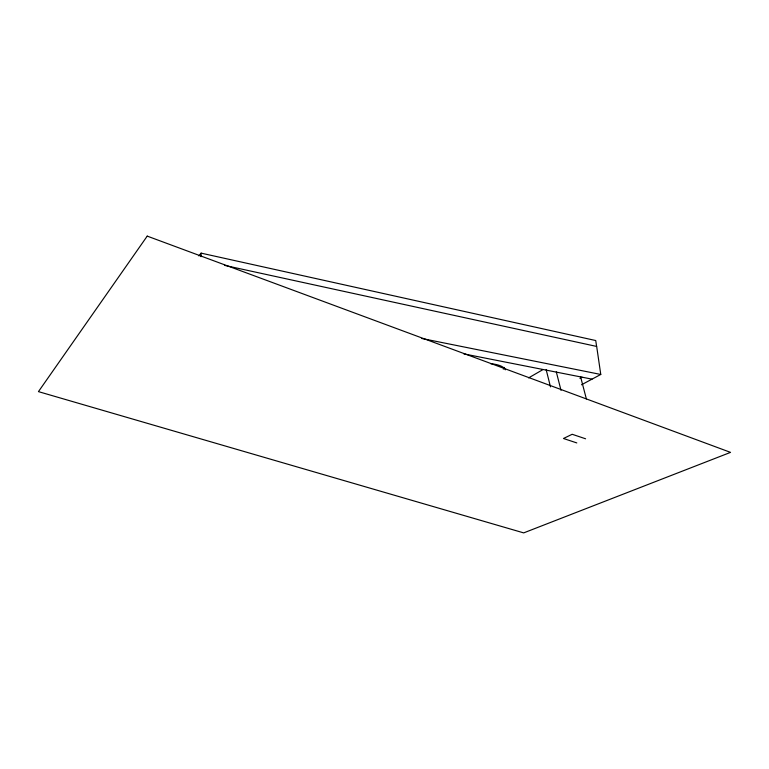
<?xml version="1.0" encoding="UTF-8"?>
<svg xmlns="http://www.w3.org/2000/svg" width="769" height="769" viewBox="0 0 769 769"><rect width="100%" height="100%" fill="white"/><g stroke="black" fill="none" stroke-linecap="round" stroke-linejoin="round"><path stroke-width="1.15" d="M201.045 256.683L201.113 253.136L595.744 340.542L596.609 346.463M198.854 255.914L201.113 253.136M528.62 377.887L543.058 369.524M579.903 378.31L581.998 377.166M581.499 384.779L600.772 374.465L596.677 346.444L224.471 265.353M463.842 353.884L592.024 379.146M421.816 338.485L600.772 374.465M576.798 442.925L563.466 438.493L572.184 434.283L585.594 438.791M580.614 376.925L586.372 398.928M556.304 371.86L561.014 390.354M546.163 369.649L550.489 386.865M504.483 367.438A24.954 9.574 -5.5 0 1 503.253 369.139M490.718 363.718A25.012 9.468 -5.5 0 1 505.329 369.822M147.225 236.112L38.45 391.623L523.689 532.888L730.55 452.374L147.225 236.112"/></g></svg>
